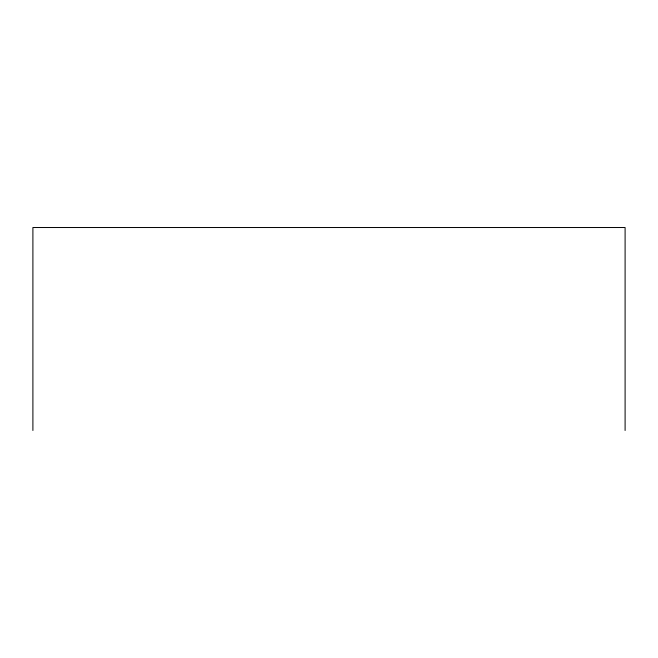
<?xml version="1.0" encoding="UTF-8"?>
<svg xmlns="http://www.w3.org/2000/svg" width="658" height="658" viewBox="0 0 658 658"><rect width="100%" height="100%" fill="white"/><g stroke="black" fill="none" stroke-linecap="round" stroke-linejoin="round"><path stroke-width="0.99" d="M625.1 430.48L625.1 227.52L32.9 227.52L32.9 430.48"/></g></svg>
